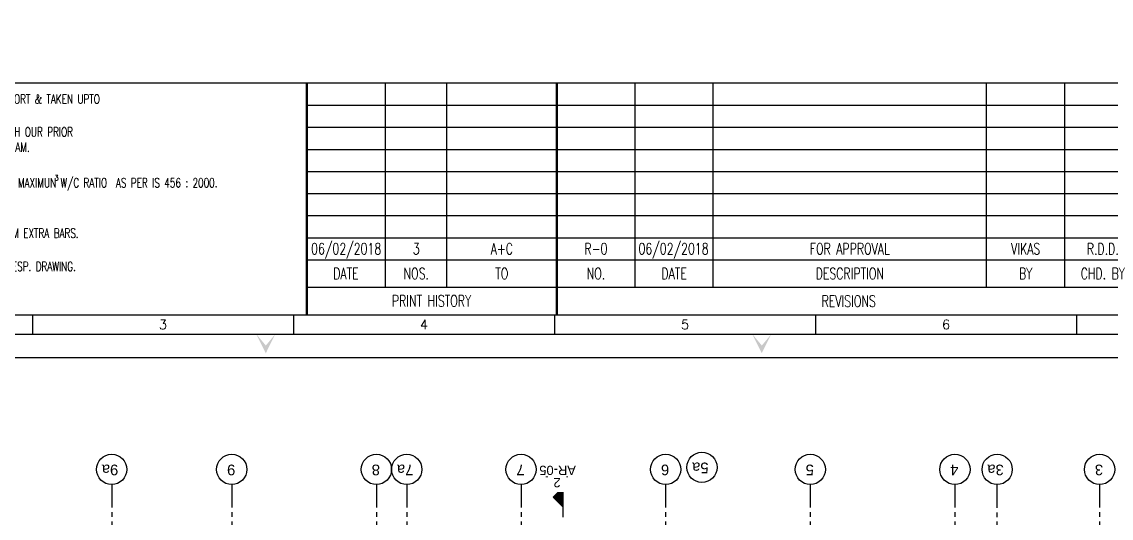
# Model space of a CAD drawing. Header units: millimetres. Extents: x 2659630 to 6742168, y -2425387 to -732288.
# Drawn here: x 3353038 to 3382565, y -1237813 to -1224378 of the extents above; entities that cross this region are included whole.
import ezdxf
from ezdxf.enums import TextEntityAlignment as Align

# ---------------------------------------------------------------- set-up
doc = ezdxf.new("R2010")
doc.units = ezdxf.units.MM
doc.linetypes.add('CENTER', pattern=[2, 1.25, -0.25, 0.25, -0.25])
doc.layers.add('G-ANNO-SYMB', color=111, linetype='Continuous', lineweight=9)
doc.layers.add('TEXT', color=150, linetype='Continuous', lineweight=25)
for name, color, linetype in [('PNA', 8, 'Continuous'), ('S-GRIDE CIRCLE', 8, 'Continuous'), ('S-GRIDE LINE', 8, 'CENTER'), ('S-GRIDE NO', 1, 'Continuous'), ('S-SECTION MARK', 1, 'Continuous'), ('TEXT (SHEET)', 4, 'Continuous'), ('TEXT NORMAL', 4, 'Continuous')]:
    doc.layers.add(name, color=color, linetype=linetype)
doc.styles.add('Arial', font='arial.ttf', dxfattribs={"height": 123})
doc.styles.add('Arial_1', font='arial.ttf', dxfattribs={"height": 98.353293})
doc.styles.add('ROMANS', font='r.shx', dxfattribs={"width": 0.7})
pattern_1 = [(225, (3369548.919, -1162644.031), (-15.2387667, 15.2387667), [])]

# ---------------------------------------------------------------- blocks, each defined once
blk = doc.blocks.new('FOLDER')
at = {"layer": 'PNA'}
for points in [[(-1250, 2500), (0, 0), (0, 1000)], [(1250, 2500), (0, 0), (0, 1000)]]:
    blk.add_solid(points, dxfattribs=at)
blk = doc.blocks.new('A1_SHEET.')
at = {"color": 1}
for p, q in [((828.5, 71.9), (17.5, 71.9)), ((216.12, 25.64), (435.51, 25.64)), ((216.12, 18.44), (434.78, 18.44))]:
    blk.add_line(p, q, dxfattribs=at)
for p, q in [((236.89, 18.44), (236.89, 71.9)), ((252.98, 18.44), (252.98, 71.9)), ((302.31, 18.44), (302.31, 71.9)), ((322.73, 18.44), (322.73, 71.9)), ((394.39, 18.44), (394.39, 71.9)), ((414.95, 18.44), (414.95, 71.9))]:
    blk.add_line(p, q)
at = {"color": 5, "linetype": 'ByBlock', "lineweight": -2}
for p, q in [((216.24, 66.12), (434.78, 66.12)), ((216.24, 60.33), (434.78, 60.33)), ((216.24, 54.55), (434.78, 54.55)), ((216.24, 48.77), (434.78, 48.77)), ((216.24, 42.98), (434.78, 42.98)), ((216.24, 37.2), (434.78, 37.2)), ((216.24, 31.42), (434.78, 31.42))]:
    blk.add_line(p, q, dxfattribs=at)
at = {"flags": 128}
blk.add_lwpolyline([(0, 0), (0, 594), (841, 594), (841, 0)], close=True, dxfattribs=at)
at = {"color": 1, "const_width": 0.575}
for points in [[(216.24, 11.33), (216.24, 71.9)], [(281.75, 11.33), (281.75, 71.9)]]:
    blk.add_lwpolyline(points, dxfattribs=at)
at = {"layer": 'PNA'}
for p, q in [((144.33, 11.2), (144.33, 6.2)), ((212.75, 11.2), (212.75, 6.2)), ((281.17, 11.2), (281.17, 6.2)), ((349.58, 11.2), (349.58, 6.2)), ((418, 11.2), (418, 6.2))]:
    blk.add_line(p, q, dxfattribs=at)
at = {"layer": 'PNA', "color": 1}
for points in [[(7.5, 6.2), (833.5, 6.2), (833.5, 587.8), (7.5, 587.8)], [(17.5, 11.2), (828.5, 11.2), (828.5, 582.8), (17.5, 582.8)]]:
    blk.add_lwpolyline(points, close=True, dxfattribs=at)
at = {"layer": 'PNA', "xscale": 0.0020000000043068, "yscale": 0.0020000000043068, "zscale": 0.0020000000043068}
for p in [(205.5, 1.2), (335.5, 1.2)]:
    blk.add_blockref('FOLDER', p, dxfattribs=at)
at = {"layer": 'PNA', "style": 'ROMANS'}
for s, p in [('3', (178.55, 8.7)), ('4', (246.97, 8.7)), ('5', (315.38, 8.7)), ('6', (383.8, 8.7))]:
    blk.add_text(s, height=2.5, dxfattribs=at).set_placement(p, align=Align.MIDDLE)
at = {"layer": 'TEXT (SHEET)', "color": 4, "style": 'ROMANS', "width": 0.7}
for s, p in [('DATE', (226.5, 22.04)), ('NOS.', (244.93, 22.04)), ('TO', (267.36, 22.04)), ('NO.', (292.03, 22.04)), ('DATE', (312.52, 22.04)), ('DESCRIPTION', (358.56, 22.04)), ('BY', (404.67, 22.04)), ('CHD. BY', (424.87, 22.04)), ('PRINT HISTORY', (248.93, 14.89)), ('REVISIONS', (358.27, 14.82))]:
    blk.add_text(s, height=3, dxfattribs=at).set_placement(p, align=Align.MIDDLE_CENTER)

msp = doc.modelspace()

# ---------------------------------------------------------------- hatches: boundary and pattern name
at = {"layer": 'S-SECTION MARK', "ltscale": 5}
h = msp.add_hatch(dxfattribs=at)
h.set_pattern_fill('ANSI31', color=256, scale=172.406964, angle=270, style=0)
h.set_pattern_definition(pattern_1)
h.paths.add_polyline_path([(3367442.811, -1237241.172), (3367709.941, -1236969.306), (3367709.941, -1237513.037)])
h = msp.add_hatch(dxfattribs=at)
h.set_pattern_fill('ANSI31', color=256, scale=172.406964, angle=270, style=0)
h.set_pattern_definition(pattern_1)
h.paths.add_polyline_path([(3367442.811, -1237241.172), (3367709.941, -1236969.306), (3367709.941, -1237513.037)])
h = msp.add_hatch(dxfattribs=at)
h.set_pattern_fill('ANSI31', color=256, scale=172.406964, angle=270, style=0)
h.set_pattern_definition(pattern_1)
h.paths.add_polyline_path([(3367442.811, -1237241.172), (3367709.941, -1236969.306), (3367709.941, -1237513.037)])

# ---------------------------------------------------------------- linework, layer by layer
at = {"layer": 'G-ANNO-SYMB'}
msp.add_line((3367838.821, -1236694.998), (3367238.821, -1236694.998), dxfattribs=at)
at = {"layer": 'S-GRIDE CIRCLE'}
for centre in [(3355473.942, -1236492.338), (3355473.942, -1236492.338), (3355473.942, -1236492.338), (3358728.942, -1236492.338), (3358728.942, -1236492.338), (3358728.942, -1236492.338), (3362648.942, -1236492.338), (3362648.942, -1236492.338), (3362648.942, -1236492.338), (3363472.333, -1236492.338), (3363472.333, -1236492.338), (3363472.333, -1236492.338), (3366568.942, -1236492.338), (3366568.942, -1236492.338), (3366568.942, -1236492.338), (3370488.942, -1236492.338), (3370488.942, -1236492.338), (3370488.942, -1236492.338), (3371472.4, -1236436.666), (3371472.4, -1236436.666), (3371472.4, -1236436.666), (3374408.942, -1236492.338), (3374408.942, -1236492.338), (3374408.942, -1236492.338), (3378328.942, -1236492.338), (3378328.942, -1236492.338), (3378328.942, -1236492.338), (3379473.942, -1236492.338), (3379473.942, -1236492.338), (3379473.942, -1236492.338), (3382248.942, -1236492.338), (3382248.942, -1236492.338), (3382248.942, -1236492.338)]:
    msp.add_circle(centre, 409.836, dxfattribs=at)
at = {"layer": 'S-GRIDE LINE', "ltscale": 500}
for p, q in [((3355473.942, -1236902.174), (3355473.942, -1259531.353)), ((3358728.942, -1236902.174), (3358728.942, -1259531.353)), ((3362648.942, -1236902.174), (3362648.942, -1238902.174)), ((3363472.333, -1236902.174), (3363472.333, -1259342.194)), ((3366568.942, -1236902.174), (3366568.942, -1238902.174)), ((3370488.942, -1236902.174), (3370488.942, -1238902.174)), ((3374408.942, -1236902.174), (3374408.942, -1238902.174)), ((3378328.942, -1236902.174), (3378328.942, -1238902.174)), ((3379473.942, -1259531.353), (3379473.942, -1236902.174)), ((3382248.942, -1236902.174), (3382248.942, -1259531.353))]:
    msp.add_line(p, q, dxfattribs=at)
at = {"layer": 'S-SECTION MARK'}
for p, q in [((3367709.941, -1236969.306), (3367442.811, -1237241.172)), ((3367709.941, -1237782.164), (3367709.941, -1236969.306)), ((3367709.941, -1237782.164), (3367709.941, -1236969.306)), ((3367709.941, -1237782.164), (3367709.941, -1236969.306)), ((3367709.941, -1237513.037), (3367442.811, -1237241.172)), ((3367709.941, -1237513.037), (3367442.811, -1237241.172)), ((3367709.941, -1237513.037), (3367442.811, -1237241.172))]:
    msp.add_line(p, q, dxfattribs=at)

# ---------------------------------------------------------------- block references
at = {"xscale": 103.4096789536267, "yscale": 103.4096789536267, "zscale": 103.4096789536267}
msp.add_blockref('A1_SHEET.', (3338401.132, -1233470.769), dxfattribs=at)

# ---------------------------------------------------------------- texts
at = {"layer": 'S-GRIDE NO', "style": 'Arial'}
for s, height, p in [('5a', 287.9195, (3371652.071, -1236306.828)), ('9a', 287.9195, (3355653.614, -1236362.499)), ('9', 287.919, (3358825.623, -1236362.499)), ('8', 287.919, (3362745.623, -1236362.499)), ('7a', 287.9195, (3363652.005, -1236362.499)), ('7', 287.919, (3366665.623, -1236362.499)), ('6', 287.919, (3370585.623, -1236362.499)), ('5', 287.919, (3374505.623, -1236362.499)), ('4', 287.919, (3378425.623, -1236362.499)), ('3a', 287.9195, (3379653.614, -1236362.499)), ('3', 287.919, (3382345.623, -1236362.499))]:
    msp.add_text(s, height=height, rotation=180, dxfattribs=at).set_placement(p)
at = {"layer": 'TEXT', "color": 2, "style": 'ROMANS', "width": 0.7}
for s, height, p in [('06/02/2018', 310.229, (3361829.817, -1230520.819)), ('3', 310.229, (3363729.572, -1230520.819)), ('3', 310.229, (3363729.572, -1230520.819)), ('A+C', 310.229, (3366049.019, -1230520.819)), ('A+C', 310.229, (3366049.019, -1230520.819)), ('R-0', 310.229, (3368599.56, -1230520.819)), ('R-0', 310.229, (3368599.56, -1230520.819)), ('06/02/2018', 310.229, (3370702.563, -1230520.819)), ('FOR APPROVAL', 310.22904, (3375479.932, -1230520.819)), ('VIKAS', 310.229, (3380248.271, -1230520.819)), ('R.D.D.', 310.229, (3382336.672, -1230523.429)), ('R.D.D.', 310.229, (3382336.672, -1230523.429))]:
    msp.add_text(s, height=height, dxfattribs=at).set_placement(p, align=Align.MIDDLE_CENTER)
at = {"layer": 'TEXT NORMAL', "style": 'ROMANS', "width": 0.7}
msp.add_text('3', height=150, dxfattribs=at).set_placement((3353926.039, -1228674.85))
at = {"layer": 'TEXT NORMAL', "char_height": 250, "attachment_point": 1, "style": 'ROMANS'}
for s, insert, width in [('\\pi-500,l500;1. ALTERNATE BARS IN SLAB SHALL BE BENT UP AT L/7 FROM END SUPPORT, L/5 FROM MIDDLE SUPPORT & TAKEN UPTO L/3 IN TO ADJACENT SPAN. L = C/C OF SUPPORT', (3340527.991, -1226342.652), 16150), ('\\pi-500,l500;{\\W0.7;2. CONSTRUCTION JOINT IN THE FLOOR SHALL BE LOCATED AT L/3 OF SPANS OF SLAB AND BEAMS WITH OUR PRIOR PERMISSION. NO CONSTRUCTION JOINT IS PERMISSIBLE  FOR CANTILEVER OR LARGE SPAN SLAB/BEAM.} ', (3340572.844, -1227230.773), 16133.33333), ('\\pxi-2.5,l2.5,t1.25;{\\W0.7;4. GRADE OF CONCRETE FOR R.C.C. SHALL BE M30 WITH MINIMUM CEMENT CONTENTS 320 Kg/m  AND MAXIMUN W/C RATIO  AS PER IS 456 : 2000.}', (3340566.189, -1228610.219), 17166.66667), ('{\\W0.7;6. SPACER PINS OF DIA & MAX DIA OF LONGITUDINAL BAR SHALL BE PROVIDED FOR ALL TOP & BOTTOM EXTRA BARS.}', (3340589.991, -1229973.337), 17564.77004), ('{\\W0.7;8. TYPICAL BEAM, COLUMN & SLAB DETAILING SHALL BE FOLLOWED AS PER THE SKETCHES GIVEN IN RESP. DRAWING.}', (3340589.991, -1230873.337), 17418.40488)]:
    msp.add_mtext(s, dxfattribs=dict(at, insert=insert, width=width))

# ---------------------------------------------------------------- next in the draw order: texts
at = {"layer": 'G-ANNO-SYMB', "insert": (3367544.65, -1236977.932), "char_height": 250.389, "width": 232.16303, "attachment_point": 2, "rotation": 180, "line_spacing_factor": 0.938532, "style": 'Arial_1', "bg_fill": 2}
msp.add_mtext('2', dxfattribs=at)

# ---------------------------------------------------------------- next in the draw order: texts
at = {"layer": 'G-ANNO-SYMB', "insert": (3367559.394, -1236643.709), "char_height": 250.3892, "width": 232.16303, "attachment_point": 2, "rotation": 180, "line_spacing_factor": 0.938532, "style": 'Arial_1', "bg_fill": 2}
msp.add_mtext('AR-05', dxfattribs=at)

doc.saveas('drawing.dxf')
